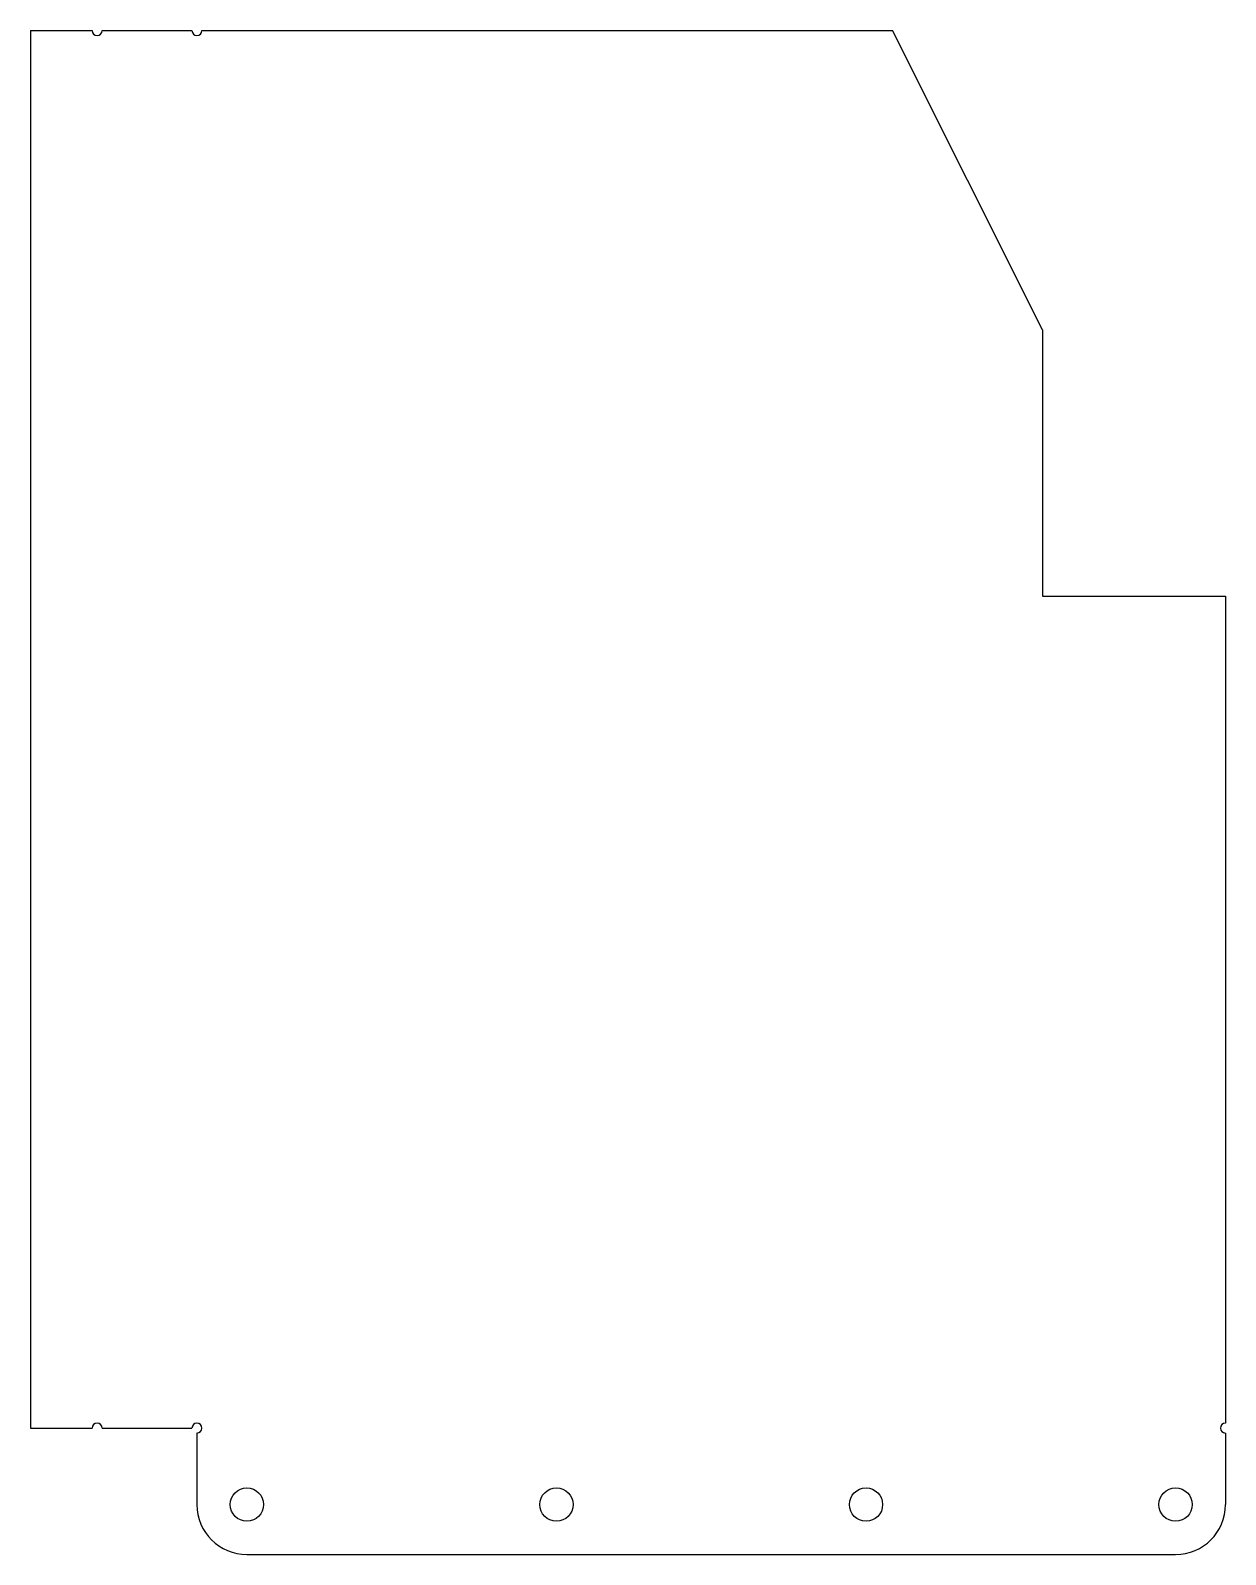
# Model space of a CAD drawing. Extents: x 2 to 361, y 2 to 460.
import ezdxf

# ---------------------------------------------------------------- set-up
doc = ezdxf.new("R2010")
doc.units = 0
doc.layers.get('0').update_dxf_attribs({"linetype": 'CONTINUOUS'})

msp = doc.modelspace()

# ---------------------------------------------------------------- linework, layer by layer
for p, q in [((2.19, 460.44), (2.19, 40.44)), ((2.19, 460.44), (20.69, 460.44)), ((23.69, 460.44), (50.69, 460.44)), ((53.69, 460.44), (261.19, 460.44)), ((306.19, 370.44), (261.19, 460.44)), ((306.19, 370.44), (306.19, 290.44)), ((306.19, 290.44), (361.19, 290.44)), ((361.19, 290.44), (361.19, 41.94)), ((2.19, 40.44), (20.69, 40.44)), ((23.69, 40.44), (50.69, 40.44)), ((52.19, 38.94), (52.19, 17.44)), ((361.19, 38.94), (361.19, 17.44)), ((67.19, 2.44), (346.19, 2.44))]:
    msp.add_line(p, q)
for centre in [(67.19, 17.44), (160.19, 17.44), (253.19, 17.44), (346.19, 17.44)]:
    msp.add_circle(centre, 5)
for centre, radius, start, end in [((22.19, 460.44), 1.5, 180, 0), ((52.19, 460.44), 1.5, 180, 0), ((22.19, 40.44), 1.5, 0, 180), ((52.19, 40.44), 1.5, 270, 180), ((361.19, 40.44), 1.5, 90, 270), ((67.19, 17.44), 15, 180, 270), ((346.19, 17.44), 15, 270, 0)]:
    msp.add_arc(centre, radius, start, end)

doc.saveas('drawing.dxf')
